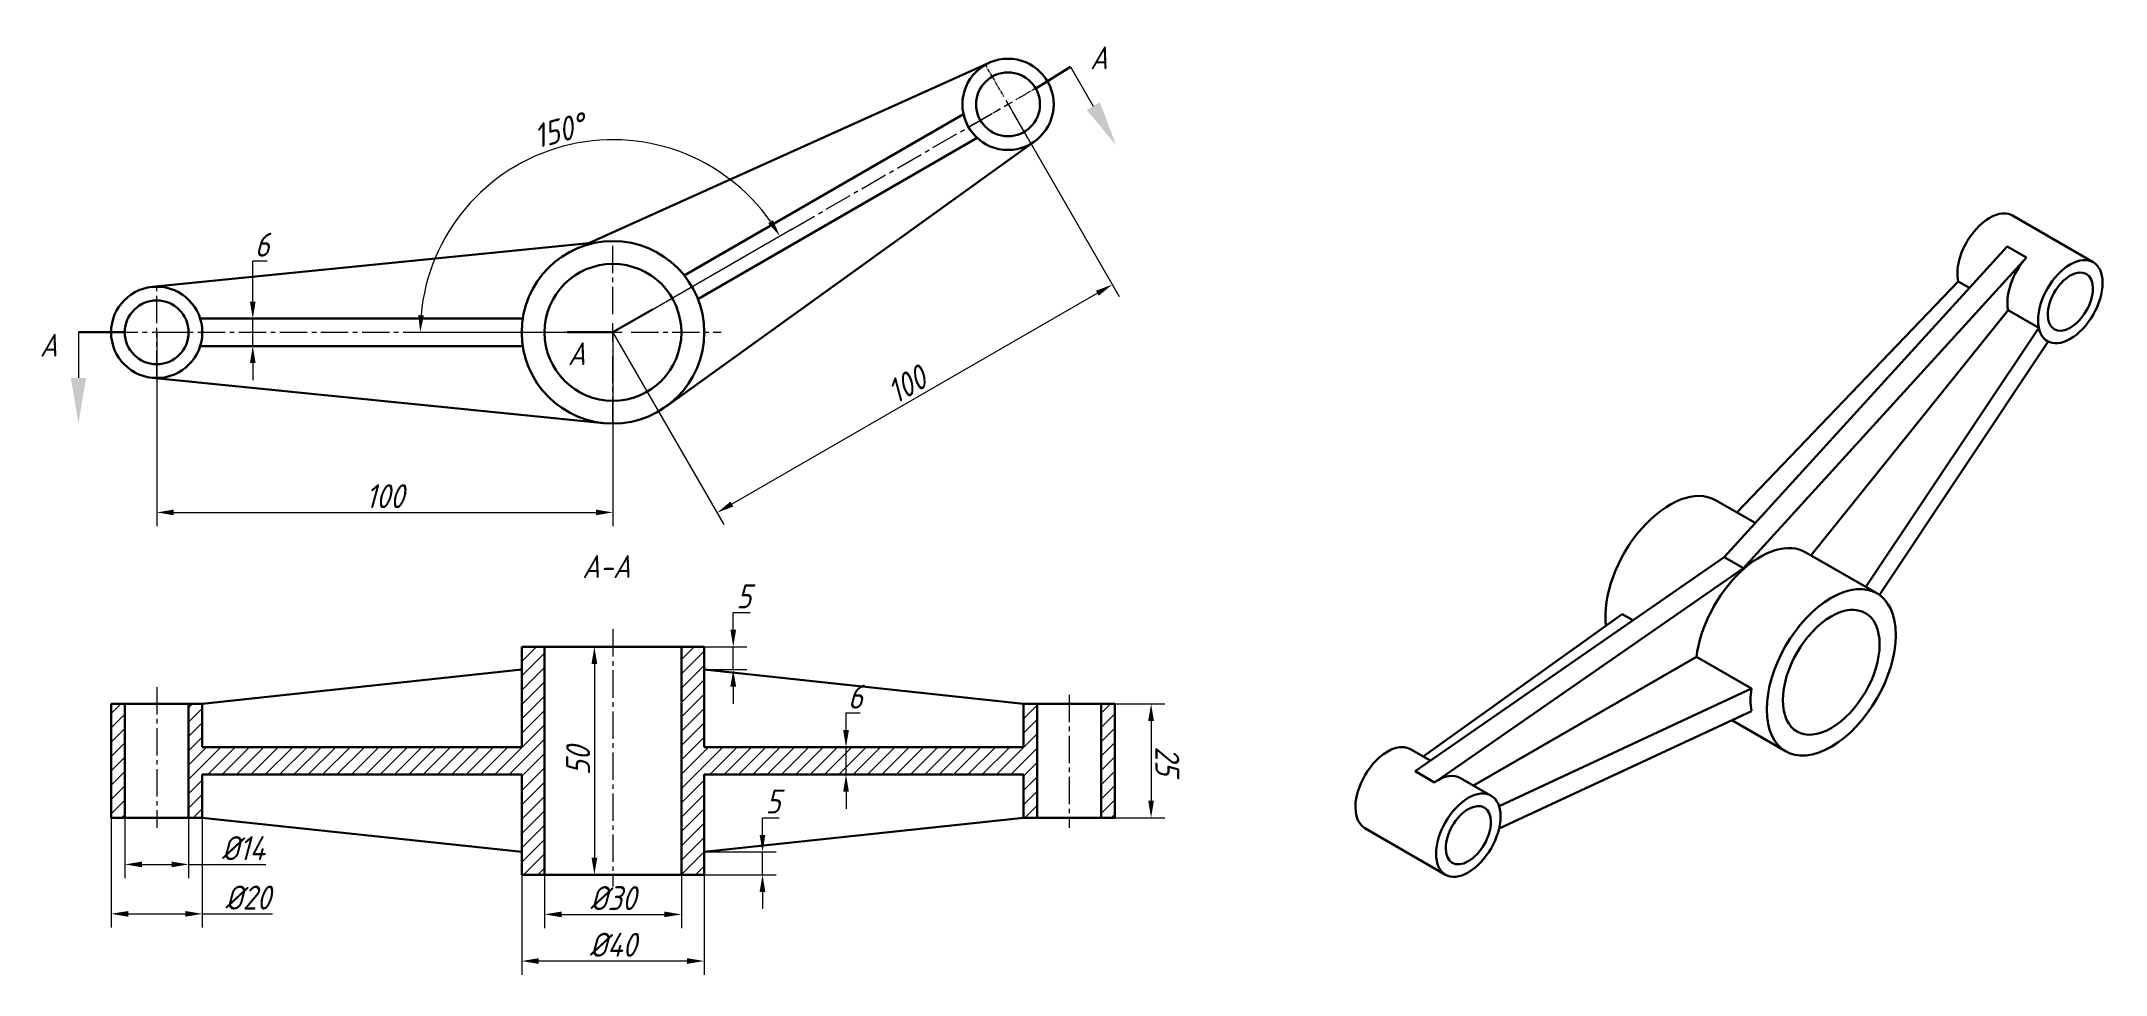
# Model space of a CAD drawing. Header units: millimetres. Extents: x 30 to 483, y 120 to 325.
import ezdxf

# ---------------------------------------------------------------- set-up
doc = ezdxf.new("R2010")
doc.units = ezdxf.units.MM
doc.linetypes.add('CENTER2', pattern=[1.125, 0.75, -0.125, 0.125, -0.125])
for name, color, linetype, lineweight in [('MD_Annotation', 7, 'Continuous', 15), ('MD_Hatching', 7, 'Continuous', 15), ('MD_可见', 2, 'Continuous', 30), ('图层1', 3, 'Continuous', 15), ('图层2', 1, 'Continuous', 15)]:
    doc.layers.add(name, color=color, linetype=linetype, lineweight=lineweight)
doc.styles.add('GB3.5', font='gbeitc.shx', dxfattribs={"bigfont": 'gbcbig.shx'})
doc.dimstyles.new('参数化', dxfattribs={"dimscale": 1.5, "dimtxt": 3.5, "dimasz": 2.5, "dimexe": 2, "dimexo": 0, "dimtad": 1, "dimtoh": 1, "dimdec": 3, "dimdsep": 46, "dimtxsty": 'GB3.5', "dimcen": 2.5, "dimclrd": 3, "dimclre": 3, "dimclrt": 256, "dimadec": 3, "dimazin": 2, "dimtfac": 1, "dimtdec": 3, "dimtmove": 0, "dimatfit": 3, "dimfxl": 0, "dimlwd": 15, "dimlwe": 15, "dimarcsym": 0})

# ---------------------------------------------------------------- blocks, each defined once
blk = doc.blocks.new('CustomObjectsInViewport4_0')
at = {"layer": 'MD_可见', "extrusion": (0, 1, 0)}
for p, q in [((238.2, 347.03), (150.46, 307.49)), ((171.33, 300.4), (232.55, 335.74)), ((235.55, 330.54), (174.33, 295.2)), ((167.39, 271.68), (248.15, 329.8)), ((150.46, 307.49), (54.71, 297.86)), ((65.25, 290.91), (135.94, 290.91)), ((135.94, 284.91), (65.25, 284.91)), ((54.71, 277.96), (153.71, 268.01))]:
    blk.add_line(p, q, dxfattribs=at)
at = {"layer": 'MD_可见'}
for centre, radius in [((242.31, 337.91), 10), ((155.71, 287.91), 20), ((55.71, 287.91), 10)]:
    blk.add_circle(centre, radius, dxfattribs=at)
at = {"layer": 'MD_可见', "extrusion": (1.22465e-16, 0, -1)}
for centre, radius in [((-242.31, 337.91), 7), ((-155.71, 287.91), 15), ((-55.71, 287.91), 7)]:
    blk.add_circle(centre, radius, dxfattribs=at)
blk = doc.blocks.new('CustomObjectsInViewport8_0')
at = {"layer": 'MD_可见', "extrusion": (5.55112e-17, 0.816497, 0.57735)}
for p, q in [((486.01, 303.8), (503.69, 293.6)), ((484.83, 297.03), (422.79, 228.92)), ((489.07, 294.58), (427.03, 226.47)), ((484.83, 297.03), (489.07, 294.58)), ((425.59, 238.7), (474.15, 289.36)), ((476.57, 287.96), (474.15, 289.36)), ((441.86, 229.3), (485.07, 283.06)), ((491.76, 279.2), (485.07, 283.06)), ((453.89, 222.36), (491.76, 279.2)), ((493.87, 276.18), (456.86, 220.61)), ((493.67, 276.29), (493.69, 276.27)), ((420.94, 241.38), (429.59, 236.39)), ((422.79, 228.92), (355.08, 181.97)), ((427.03, 226.47), (359.32, 179.52)), ((422.79, 228.92), (427.03, 226.47)), ((440.74, 229.95), (456.29, 220.97)), ((356.86, 185.18), (400.47, 216.41)), ((402.8, 215.07), (400.47, 216.41)), ((416.76, 207.01), (367.91, 178.81)), ((428.79, 200.06), (416.76, 207.01)), ((373.48, 174.31), (428.79, 200.06)), ((428.79, 195.16), (373.5, 169.42)), ((424.48, 193.15), (436.29, 186.33)), ((354.07, 186.8), (358.41, 184.29)), ((355.08, 181.97), (359.32, 179.52)), ((365.03, 180.47), (371.74, 176.59)), ((344.07, 169.48), (361.74, 159.27))]:
    blk.add_line(p, q, dxfattribs=at)
at = {"layer": 'MD_可见'}
for centre, major_axis, start_param, end_param in [((481.01, 295.14), (5, 8.66), 0, 2.581609), ((498.69, 284.93), (5, 8.66), -0.785398, 5.497787), ((410.94, 224.06), (10, 17.32), 0, 2.485552), ((446.29, 203.65), (10, 17.32), -0.785398, 5.497787), ((349.07, 178.14), (5, 8.66), 0, 3.141593), ((366.74, 167.93), (5, 8.66), -0.785398, 5.497787)]:
    blk.add_ellipse(centre, major_axis=major_axis, ratio=0.57735, start_param=start_param, end_param=end_param, dxfattribs=at)
at = {"layer": 'MD_可见', "extrusion": (7.98933e-16, 5.15256e-17, -1)}
blk.add_ellipse((491.97, 288.81), major_axis=(5, 8.66), ratio=0.57735, start_param=3.708085, end_param=5.074356, dxfattribs=at)
at = {"layer": 'MD_可见', "extrusion": (1.01155e-15, -1.35326e-16, -1)}
for centre in [(498.69, 284.93), (366.74, 167.93)]:
    blk.add_ellipse(centre, major_axis=(3.5, 6.06), ratio=0.57735, start_param=-2.356194, end_param=3.926991, dxfattribs=at)
at = {"layer": 'MD_可见', "extrusion": (9.80759e-16, -1.76413e-16, -1)}
for start_param, end_param in [(3.470011, 3.774703), (3.208211, 3.470011)]:
    blk.add_ellipse((497.93, 285.37), major_axis=(3.94, 9.25), ratio=0.549071, start_param=start_param, end_param=end_param, dxfattribs=at)
at = {"layer": 'MD_可见', "extrusion": (1.12801e-15, -2.66667e-16, -1)}
blk.add_ellipse((430.74, 212.63), major_axis=(10, 17.32), ratio=0.57735, start_param=-2.205626, end_param=0, dxfattribs=at)
at = {"layer": 'MD_可见', "extrusion": (9.52318e-16, -2.93426e-16, -1)}
blk.add_ellipse((446.29, 203.65), major_axis=(7.5, 12.99), ratio=0.57735, start_param=-2.356194, end_param=3.926991, dxfattribs=at)
at = {"layer": 'MD_可见', "extrusion": (9.55026e-16, -6.79061e-18, -1)}
blk.add_ellipse((444.27, 204.82), major_axis=(-11.78, -16.24), ratio=0.635118, start_param=0.568788, end_param=0.869925, dxfattribs=at)
at = {"layer": 'MD_可见', "extrusion": (9.59756e-16, -1.69523e-16, -1)}
blk.add_ellipse((360.03, 171.81), major_axis=(5, 8.66), ratio=0.57735, start_param=-0.885566, end_param=0, dxfattribs=at)
blk = doc.blocks.new('*D5')
at = {"layer": 'Defpoints', "color": 0, "transparency": 16777216}
for p in [(55.71, 261.32), (155.71, 261.32), (155.71, 221.83)]:
    blk.add_point(p, dxfattribs=at)
at = {"layer": '图层1', "color": 3, "linetype": 'Continuous', "lineweight": 15, "transparency": 16777216}
for p, q in [((55.71, 261.32), (55.71, 218.83)), ((155.71, 261.32), (155.71, 218.83)), ((59.46, 221.83), (151.96, 221.83))]:
    blk.add_line(p, q, dxfattribs=at)
at = {"layer": '图层1', "color": 3, "transparency": 16777216}
for points in [[(59.46, 222.46), (59.46, 221.21), (55.71, 221.83)], [(151.96, 222.46), (151.96, 221.21), (155.71, 221.83)]]:
    blk.add_solid(points, dxfattribs=at)
at = {"layer": '图层1', "transparency": 16777216, "insert": (105.71, 225.39), "char_height": 5.25, "attachment_point": 5, "style": 'GB3.5'}
blk.add_mtext('100', dxfattribs=at)
blk = doc.blocks.new('*D6')
at = {"layer": 'Defpoints', "color": 0, "transparency": 16777216}
for p in [(242.31, 311.32), (155.71, 261.32), (178.54, 221.78)]:
    blk.add_point(p, dxfattribs=at)
at = {"layer": '图层1', "color": 3, "linetype": 'Continuous', "lineweight": 15, "transparency": 16777216}
for p, q in [((242.31, 311.32), (266.64, 269.19)), ((261.89, 269.91), (181.78, 223.66)), ((155.71, 261.32), (180.04, 219.19))]:
    blk.add_line(p, q, dxfattribs=at)
at = {"layer": '图层1', "color": 3, "transparency": 16777216}
for points in [[(261.58, 270.45), (262.2, 269.37), (265.14, 271.78)], [(181.47, 224.2), (182.1, 223.12), (178.54, 221.78)]]:
    blk.add_solid(points, dxfattribs=at)
at = {"layer": '图层1', "transparency": 16777216, "insert": (220.06, 249.87), "char_height": 5.25, "attachment_point": 5, "rotation": 30, "style": 'GB3.5'}
blk.add_mtext('100', dxfattribs=at)
blk = doc.blocks.new('*D7')
at = {"layer": 'Defpoints', "color": 0, "transparency": 16777216}
for p in [(163.04, 302.91), (164.37, 266.32), (145.71, 261.32), (155.71, 261.32), (155.71, 261.32)]:
    blk.add_point(p, dxfattribs=at)
at = {"layer": '图层1', "color": 3, "linetype": 'Continuous', "lineweight": 15, "transparency": 16777216}
for p, q in [((164.37, 266.32), (194.88, 283.94)), ((145.71, 261.32), (110.48, 261.32))]:
    blk.add_line(p, q, dxfattribs=at)
blk.add_arc((155.71, 261.32), 42.23, 35.089, 174.911, dxfattribs=at)
at = {"layer": '图层1', "color": 3, "transparency": 16777216}
for points in [[(190.79, 285.94), (189.74, 285.26), (192.28, 282.44)], [(114.27, 265.04), (113.02, 265.1), (113.48, 261.32)]]:
    blk.add_solid(points, dxfattribs=at)
at = {"layer": '图层1', "transparency": 16777216, "insert": (143.86, 305.56), "char_height": 5.25, "attachment_point": 5, "rotation": 15, "style": 'GB3.5'}
blk.add_mtext('150°', dxfattribs=at)
blk = doc.blocks.new('*D11')
at = {"layer": 'Defpoints', "color": 0, "transparency": 16777216}
for p in [(85.11, 264.32), (76.77, 258.32), (85.11, 258.32)]:
    blk.add_point(p, dxfattribs=at)
at = {"layer": '图层1', "color": 3, "linetype": 'Continuous', "lineweight": 15, "transparency": 16777216}
for p, q in [((76.77, 268.07), (76.77, 276.99)), ((76.77, 276.99), (79.89, 276.99)), ((85.11, 264.32), (73.77, 264.32)), ((76.77, 258.32), (76.77, 264.32)), ((85.11, 258.32), (73.77, 258.32)), ((76.77, 254.57), (76.77, 250.82))]:
    blk.add_line(p, q, dxfattribs=at)
at = {"layer": '图层1', "color": 3, "transparency": 16777216}
for points in [[(76.14, 268.07), (77.39, 268.07), (76.77, 264.32)], [(76.14, 254.57), (77.39, 254.57), (76.77, 258.32)]]:
    blk.add_solid(points, dxfattribs=at)
at = {"layer": '图层1', "transparency": 16777216, "insert": (78.8, 280.55), "char_height": 5.25, "attachment_point": 5, "style": 'GB3.5'}
blk.add_mtext('6', dxfattribs=at)
blk = doc.blocks.new('*D14')
at = {"layer": 'Defpoints', "color": 0, "transparency": 16777216}
for p in [(175.71, 192.37), (175.71, 187.37), (182.08, 187.37)]:
    blk.add_point(p, dxfattribs=at)
at = {"layer": '图层1', "color": 3, "linetype": 'Continuous', "lineweight": 15, "transparency": 16777216}
for p, q in [((182.08, 196.12), (182.08, 199.87)), ((182.08, 199.87), (185.75, 199.87)), ((175.71, 192.37), (185.08, 192.37)), ((182.08, 187.37), (182.08, 192.37)), ((175.71, 187.37), (185.08, 187.37)), ((182.08, 183.62), (182.08, 179.87))]:
    blk.add_line(p, q, dxfattribs=at)
at = {"layer": '图层1', "color": 3, "transparency": 16777216}
for points in [[(181.45, 196.12), (182.7, 196.12), (182.08, 192.37)], [(181.45, 183.62), (182.7, 183.62), (182.08, 187.37)]]:
    blk.add_solid(points, dxfattribs=at)
at = {"layer": '图层1', "transparency": 16777216, "insert": (184.38, 203.44), "char_height": 5.25, "attachment_point": 5, "style": 'GB3.5'}
blk.add_mtext('5', dxfattribs=at)
blk = doc.blocks.new('*D15')
at = {"layer": 'Defpoints', "color": 0, "transparency": 16777216}
for p in [(206.8, 170.37), (210.94, 170.37), (210.94, 164.37)]:
    blk.add_point(p, dxfattribs=at)
at = {"layer": '图层1', "color": 3, "linetype": 'Continuous', "lineweight": 15, "transparency": 16777216}
for p, q in [((206.8, 174.12), (206.8, 177.87)), ((206.8, 177.87), (209.92, 177.87)), ((210.94, 170.37), (203.8, 170.37)), ((206.8, 164.37), (206.8, 170.37)), ((210.94, 164.37), (203.8, 164.37)), ((206.8, 160.62), (206.8, 156.87))]:
    blk.add_line(p, q, dxfattribs=at)
at = {"layer": '图层1', "color": 3, "transparency": 16777216}
for points in [[(206.17, 174.12), (207.42, 174.12), (206.8, 170.37)], [(206.17, 160.62), (207.42, 160.62), (206.8, 164.37)]]:
    blk.add_solid(points, dxfattribs=at)
at = {"layer": '图层1', "transparency": 16777216, "insert": (208.83, 181.44), "char_height": 5.25, "attachment_point": 5, "style": 'GB3.5'}
blk.add_mtext('6', dxfattribs=at)
blk = doc.blocks.new('*D16')
at = {"layer": 'Defpoints', "color": 0, "transparency": 16777216}
for p in [(265.71, 179.87), (265.71, 154.87), (273.66, 154.88)]:
    blk.add_point(p, dxfattribs=at)
at = {"layer": '图层1', "color": 3, "linetype": 'Continuous', "lineweight": 15, "transparency": 16777216}
for p, q in [((265.71, 179.87), (276.66, 179.88)), ((273.66, 176.13), (273.66, 158.63)), ((265.71, 154.87), (276.66, 154.88))]:
    blk.add_line(p, q, dxfattribs=at)
at = {"layer": '图层1', "color": 3, "transparency": 16777216}
for points in [[(274.28, 176.13), (273.03, 176.13), (273.66, 179.88)], [(274.28, 158.63), (273.03, 158.63), (273.66, 154.88)]]:
    blk.add_solid(points, dxfattribs=at)
at = {"layer": '图层1', "transparency": 16777216, "insert": (277.22, 167.38), "char_height": 5.25, "attachment_point": 5, "rotation": 270.0085, "style": 'GB3.5'}
blk.add_mtext('25', dxfattribs=at)
blk = doc.blocks.new('*D17')
at = {"layer": 'Defpoints', "color": 0, "transparency": 16777216}
for p in [(140.71, 192.37), (140.71, 142.37), (151.64, 142.37)]:
    blk.add_point(p, dxfattribs=at)
at = {"layer": '图层1', "color": 3, "linetype": 'Continuous', "lineweight": 15, "transparency": 16777216}
for p, q in [((140.71, 192.37), (154.64, 192.37)), ((151.64, 188.62), (151.64, 146.12)), ((140.71, 142.37), (154.64, 142.37))]:
    blk.add_line(p, q, dxfattribs=at)
at = {"layer": '图层1', "color": 3, "transparency": 16777216}
for points in [[(151.02, 188.62), (152.27, 188.62), (151.64, 192.37)], [(151.02, 146.12), (152.27, 146.12), (151.64, 142.37)]]:
    blk.add_solid(points, dxfattribs=at)
at = {"layer": '图层1', "transparency": 16777216, "insert": (148.08, 167.37), "char_height": 5.25, "attachment_point": 5, "rotation": 90, "style": 'GB3.5'}
blk.add_mtext('50', dxfattribs=at)
blk = doc.blocks.new('*D18')
at = {"layer": 'Defpoints', "color": 0, "transparency": 16777216}
for p in [(135.71, 142.37), (175.71, 142.37), (135.71, 123.46)]:
    blk.add_point(p, dxfattribs=at)
at = {"layer": '图层1', "color": 3, "linetype": 'Continuous', "lineweight": 15, "transparency": 16777216}
for p, q in [((135.71, 142.37), (135.71, 120.46)), ((175.71, 142.37), (175.71, 120.46)), ((171.96, 123.46), (139.46, 123.46))]:
    blk.add_line(p, q, dxfattribs=at)
at = {"layer": '图层1', "color": 3, "transparency": 16777216}
for points in [[(139.46, 124.08), (139.46, 122.83), (135.71, 123.46)], [(171.96, 124.08), (171.96, 122.83), (175.71, 123.46)]]:
    blk.add_solid(points, dxfattribs=at)
at = {"layer": '图层1', "transparency": 16777216, "insert": (155.71, 127.02), "char_height": 5.25, "attachment_point": 5, "style": 'GB3.5'}
blk.add_mtext('%%C40', dxfattribs=at)
blk = doc.blocks.new('*D19')
at = {"layer": 'Defpoints', "color": 0, "transparency": 16777216}
for p in [(140.71, 142.37), (170.71, 142.37), (170.71, 133.69)]:
    blk.add_point(p, dxfattribs=at)
at = {"layer": '图层1', "color": 3, "linetype": 'Continuous', "lineweight": 15, "transparency": 16777216}
for p, q in [((140.71, 142.37), (140.71, 130.69)), ((170.71, 142.37), (170.71, 130.69)), ((144.46, 133.69), (166.96, 133.69))]:
    blk.add_line(p, q, dxfattribs=at)
at = {"layer": '图层1', "color": 3, "transparency": 16777216}
for points in [[(144.46, 134.31), (144.46, 133.06), (140.71, 133.69)], [(166.96, 134.31), (166.96, 133.06), (170.71, 133.69)]]:
    blk.add_solid(points, dxfattribs=at)
at = {"layer": '图层1', "transparency": 16777216, "insert": (155.71, 137.25), "char_height": 5.25, "attachment_point": 5, "style": 'GB3.5'}
blk.add_mtext('%%C30', dxfattribs=at)
blk = doc.blocks.new('*D20')
at = {"layer": 'Defpoints', "color": 0, "transparency": 16777216}
for p in [(48.71, 154.87), (62.71, 154.87), (48.71, 144.65)]:
    blk.add_point(p, dxfattribs=at)
at = {"layer": '图层1', "color": 3, "linetype": 'Continuous', "lineweight": 15, "transparency": 16777216}
for p, q in [((48.71, 154.87), (48.71, 141.65)), ((62.71, 154.87), (62.71, 141.65)), ((52.46, 144.65), (58.96, 144.65)), ((62.71, 144.65), (79.65, 144.65))]:
    blk.add_line(p, q, dxfattribs=at)
at = {"layer": '图层1', "color": 3, "transparency": 16777216}
for points in [[(52.46, 145.27), (52.46, 144.02), (48.71, 144.65)], [(58.96, 145.27), (58.96, 144.02), (62.71, 144.65)]]:
    blk.add_solid(points, dxfattribs=at)
at = {"layer": '图层1', "transparency": 16777216, "insert": (74.66, 148.21), "char_height": 5.25, "attachment_point": 5, "style": 'GB3.5'}
blk.add_mtext('%%C14', dxfattribs=at)
blk = doc.blocks.new('*D21')
at = {"layer": 'Defpoints', "color": 0, "transparency": 16777216}
for p in [(45.71, 154.87), (65.71, 154.87), (45.71, 133.81)]:
    blk.add_point(p, dxfattribs=at)
at = {"layer": '图层1', "color": 3, "linetype": 'Continuous', "lineweight": 15, "transparency": 16777216}
for p, q in [((45.71, 154.87), (45.71, 130.81)), ((65.71, 154.87), (65.71, 130.81)), ((49.46, 133.81), (61.96, 133.81)), ((65.71, 133.81), (81.1, 133.81))]:
    blk.add_line(p, q, dxfattribs=at)
at = {"layer": '图层1', "color": 3, "transparency": 16777216}
for points in [[(49.46, 134.43), (49.46, 133.18), (45.71, 133.81)], [(61.96, 134.43), (61.96, 133.18), (65.71, 133.81)]]:
    blk.add_solid(points, dxfattribs=at)
at = {"layer": '图层1', "transparency": 16777216, "insert": (75.68, 137.37), "char_height": 5.25, "attachment_point": 5, "style": 'GB3.5'}
blk.add_mtext('%%C20', dxfattribs=at)
blk = doc.blocks.new('*D22')
at = {"layer": 'Defpoints', "color": 0, "transparency": 16777216}
for p in [(175.71, 147.37), (175.71, 142.37), (188.49, 142.37)]:
    blk.add_point(p, dxfattribs=at)
at = {"layer": '图层1', "color": 3, "linetype": 'Continuous', "lineweight": 15, "transparency": 16777216}
for p, q in [((188.49, 151.12), (188.49, 154.87)), ((188.49, 154.87), (192.16, 154.87)), ((175.71, 147.37), (191.49, 147.37)), ((188.49, 142.37), (188.49, 147.37)), ((175.71, 142.37), (191.49, 142.37)), ((188.49, 138.62), (188.49, 134.87))]:
    blk.add_line(p, q, dxfattribs=at)
at = {"layer": '图层1', "color": 3, "transparency": 16777216}
for points in [[(187.86, 151.12), (189.11, 151.12), (188.49, 147.37)], [(187.86, 138.62), (189.11, 138.62), (188.49, 142.37)]]:
    blk.add_solid(points, dxfattribs=at)
at = {"layer": '图层1', "transparency": 16777216, "insert": (190.79, 158.44), "char_height": 5.25, "attachment_point": 5, "style": 'GB3.5'}
blk.add_mtext('5', dxfattribs=at)
blk = doc.blocks.new('*U23')
at = {"layer": '图层2', "color": 0, "linetype": 'CENTER2', "ltscale": 8, "transparency": 16777216}
blk.add_line((0, 28.83), (0, -27.56), dxfattribs=at)
blk = doc.blocks.new('*U24')
at = {"layer": '图层2', "color": 0, "linetype": 'CENTER2', "ltscale": 8, "transparency": 16777216}
blk.add_line((0, 16.16), (0, -14.68), dxfattribs=at)
blk = doc.blocks.new('*U25')
at = {"layer": '图层2', "color": 0, "linetype": 'CENTER2', "ltscale": 8, "transparency": 16777216}
for p, q in [((0, 4), (0, 20.12)), ((-20.12, 0), (-4, 0)), ((4, 0), (23.74, 0)), ((0, -20.12), (0, -4))]:
    blk.add_line(p, q, dxfattribs=at)
at = {"layer": '图层2', "color": 0, "linetype": 'Continuous', "ltscale": 8, "transparency": 16777216}
for p, q in [((-2, 0), (2, 0)), ((0, -2), (0, 2))]:
    blk.add_line(p, q, dxfattribs=at)
blk = doc.blocks.new('*U26')
at = {"layer": '图层2', "color": 0, "linetype": 'CENTER2', "ltscale": 8, "transparency": 16777216}
for p, q in [((0, 2), (0, 10.12)), ((-10.12, 0), (-2, 0)), ((2, 0), (10.12, 0)), ((0, -10.12), (0, -2))]:
    blk.add_line(p, q, dxfattribs=at)
at = {"layer": '图层2', "color": 0, "linetype": 'Continuous', "ltscale": 8, "transparency": 16777216}
for p, q in [((-1, 0), (1, 0)), ((0, -1), (0, 1))]:
    blk.add_line(p, q, dxfattribs=at)
blk = doc.blocks.new('*U27')
at = {"layer": '图层2', "color": 0, "linetype": 'CENTER2', "ltscale": 8, "transparency": 16777216}
blk.add_line((0, 14.49), (0, -14.68), dxfattribs=at)
blk = doc.blocks.new('*U28')
at = {"layer": '图层2', "color": 0, "linetype": 'CENTER2', "transparency": 16777216}
for p, q in [((0, 2), (0, 10.12)), ((-10.12, 0), (-2, 0)), ((2, 0), (10.12, 0)), ((0, -10.12), (0, -2))]:
    blk.add_line(p, q, dxfattribs=at)
at = {"layer": '图层2', "color": 0, "linetype": 'Continuous', "transparency": 16777216}
for p, q in [((-1, 0), (1, 0)), ((0, -1), (0, 1))]:
    blk.add_line(p, q, dxfattribs=at)

msp = doc.modelspace()

# ---------------------------------------------------------------- hatches: boundary and pattern name
at = {"layer": 'MD_Hatching'}
h = msp.add_hatch(dxfattribs=at)
h.set_pattern_fill('ANSI31', color=256, scale=0.7)
h.paths.add_polyline_path([(48.7092, 179.8746), (45.7092, 179.8746), (45.7092, 154.8746), (48.7092, 154.8746)])
h.paths.add_polyline_path([(140.7092, 192.3746), (135.7092, 192.3746), (135.7092, 187.3746), (135.7092, 170.3746), (65.7092, 170.3746), (65.7092, 179.8746), (62.7092, 179.8746), (62.7092, 154.8746), (65.7092, 154.8746), (65.7092, 164.3746), (135.7092, 164.3746), (135.7092, 142.3746), (140.7092, 142.3746)])
h.paths.add_polyline_path([(248.7141, 179.8746), (245.7126, 179.8746), (245.7126, 170.3746), (175.7092, 170.3746), (175.7092, 192.3746), (170.7092, 192.3746), (170.7092, 142.3746), (175.7092, 142.3746), (175.7092, 147.3746), (175.7092, 164.3746), (245.7126, 164.3746), (245.7126, 154.8746), (248.7141, 154.8746)])
h.paths.add_polyline_path([(265.7052, 179.8746), (262.7036, 179.8746), (262.7036, 154.8746), (265.7052, 154.8746)])

# ---------------------------------------------------------------- linework, layer by layer
at = {"layer": 'MD_Annotation', "linetype": 'Continuous', "lineweight": 30}
for p, q in [((255.9753, 319.5737), (248.374, 314.8212)), ((155.7092, 261.3212), (164.3695, 266.3212)), ((38.5561, 261.3212), (48.5561, 261.3212)), ((155.7092, 261.3212), (145.7092, 261.3212))]:
    msp.add_line(p, q, dxfattribs=at)
at = {"layer": 'MD_Annotation'}
for p, q in [((255.9753, 319.5737), (260.9988, 310.9271)), ((38.5561, 261.3212), (38.5561, 251.3212))]:
    msp.add_line(p, q, dxfattribs=at)
for points in [[(262.4399, 311.7644), (266.0224, 302.2805), (259.5577, 310.0899)], [(40.2227, 251.3212), (38.5561, 241.3212), (36.8894, 251.3212)]]:
    msp.add_solid(points, dxfattribs=at)
at = {"layer": 'MD_可见'}
for p, q in [((135.7092, 192.3746), (135.7092, 187.3746)), ((140.7092, 192.3746), (135.7092, 192.3746)), ((140.7092, 142.3746), (140.7092, 192.3746)), ((155.7092, 192.3746), (140.7092, 192.3746)), ((170.7092, 192.3746), (155.7092, 192.3746)), ((170.7092, 192.3746), (170.7092, 142.3746)), ((175.7092, 192.3746), (170.7092, 192.3746)), ((175.7092, 170.3746), (175.7092, 192.3746)), ((135.7092, 187.3746), (65.7092, 179.8746)), ((135.7092, 187.3746), (135.7092, 170.3746)), ((245.7126, 179.8742), (175.7092, 187.3746)), ((45.7092, 179.8746), (45.7092, 154.8746)), ((48.7092, 179.8746), (45.7092, 179.8746)), ((62.7092, 179.8746), (48.7092, 179.8746)), ((48.7092, 154.8746), (48.7092, 179.8746)), ((65.7092, 179.8746), (62.7092, 179.8746)), ((62.7092, 179.8746), (62.7092, 154.8746)), ((65.7092, 179.8746), (65.7092, 170.3746)), ((248.7141, 179.8746), (245.7126, 179.8746)), ((245.7126, 179.8742), (245.7126, 170.3746)), ((248.7141, 154.8746), (248.7141, 179.8746)), ((262.7036, 179.8746), (248.7141, 179.8746)), ((262.7036, 179.8746), (262.7036, 154.8746)), ((265.7052, 179.8746), (262.7036, 179.8746)), ((265.7052, 154.8746), (265.7052, 179.8746)), ((265.7052, 179.8746), (265.7089, 179.8746)), ((265.7089, 179.8746), (265.7089, 154.8746)), ((65.7092, 170.3746), (135.7092, 170.3746)), ((175.7092, 170.3746), (245.7126, 170.3746)), ((65.7092, 164.3746), (135.7092, 164.3746)), ((65.7092, 164.3746), (65.7092, 154.8746)), ((135.7092, 164.3746), (135.7092, 142.3746)), ((175.7092, 147.3746), (175.7092, 164.3746)), ((245.7126, 164.3746), (175.7092, 164.3746)), ((245.7126, 164.3746), (245.7126, 154.8746)), ((45.7092, 154.8746), (48.7092, 154.8746)), ((62.7092, 154.8746), (48.7092, 154.8746)), ((62.7092, 154.8746), (65.7092, 154.8746)), ((65.7092, 154.8746), (135.7092, 147.3746)), ((175.7092, 147.3746), (245.7126, 154.8749)), ((245.7126, 154.8746), (248.7141, 154.8746)), ((262.7036, 154.8746), (248.7141, 154.8746)), ((262.7036, 154.8746), (265.7052, 154.8746)), ((265.7052, 154.8746), (265.7089, 154.8746)), ((175.7092, 142.3746), (175.7092, 147.3746)), ((135.7092, 142.3746), (140.7092, 142.3746)), ((155.7092, 142.3746), (140.7092, 142.3746)), ((170.7092, 142.3746), (155.7092, 142.3746)), ((170.7092, 142.3746), (175.7092, 142.3746))]:
    msp.add_line(p, q, dxfattribs=at)
at = {"layer": '图层2', "linetype": 'CENTER2', "ltscale": 8}
for p, q in [((155.7092, 261.3212), (242.3118, 311.3212)), ((55.7092, 261.3212), (155.7092, 261.3212))]:
    msp.add_line(p, q, dxfattribs=at)

# ---------------------------------------------------------------- block references
at = {"layer": 'MD_可见'}
for name, p in [('CustomObjectsInViewport4_0', (0, -26.5909)), ('CustomObjectsInViewport8_0', (-23.5573, -16.875))]:
    msp.add_blockref(name, p, dxfattribs=at)
at = {"layer": '图层2', "linetype": 'CENTER2', "rotation": 209.9999999999999}
msp.add_blockref('*U28', (242.3118, 311.3212), dxfattribs=at)
at = {"layer": '图层2', "linetype": 'CENTER2', "ltscale": 8}
for name, p in [('*U25', (155.7092, 261.3212)), ('*U26', (55.7092, 261.3212)), ('*U23', (155.7092, 167.3746)), ('*U24', (55.7092, 167.3746)), ('*U27', (255.7089, 167.3746))]:
    msp.add_blockref(name, p, dxfattribs=at)

# ---------------------------------------------------------------- texts
at = {"layer": 'MD_Annotation', "style": 'GB3.5'}
for p in [(260.2986, 319.0221), (30.1109, 255.9995), (145.8397, 254.1325)]:
    msp.add_text('A', height=5, dxfattribs=at).set_placement(p)
at = {"layer": 'MD_Annotation', "insert": (154.2791, 207.4562), "char_height": 5, "width": 75, "attachment_point": 8, "style": 'GB3.5'}
msp.add_mtext('A-A', dxfattribs=at)

# ---------------------------------------------------------------- dimensions: what is measured, and where the dimension line sits
at = {"layer": '图层1'}
dim = msp.add_angular_dim_2l(base=(163.0431, 302.9134), line1=((155.7092, 261.3212), (164.3695, 266.3212)), line2=((155.7092, 261.3212), (145.7092, 261.3212)), dimstyle='参数化', dxfattribs=at)
dim.commit()
dim.dimension.update_dxf_attribs({"geometry": '*D7', "text_midpoint": (143.8563, 305.5571)})
for p1, p2, distance, picture, middle in [((242.3118, 311.3212), (155.7092, 261.3212), 45.6544, '*D6', (220.0565, 249.8685)), ((265.7052, 179.8746), (265.7089, 154.8746), 7.9498, '*D16', (277.2194, 167.3763))]:
    dim = msp.add_aligned_dim(p1=p1, p2=p2, distance=distance, dimstyle='参数化', dxfattribs=at)
    dim.commit()
    dim.dimension.update_dxf_attribs({"geometry": picture, "text_midpoint": middle})
for base, p1, p2, picture, middle in [((76.7679, 258.3212), (85.1087, 264.3212), (85.1087, 258.3212), '*D11', (78.7991, 276.9893)), ((182.0767, 187.3746), (175.7092, 192.3746), (175.7092, 187.3746), '*D14', (184.3814, 199.8746)), ((206.7966, 170.3746), (210.9353, 164.3746), (210.9353, 170.3746), '*D15', (208.8278, 177.8746)), ((188.4875, 142.3746), (175.7092, 147.3746), (175.7092, 142.3746), '*D22', (190.7921, 154.8746))]:
    dim = msp.add_linear_dim(base=base, p1=p1, p2=p2, angle=90, dimstyle='参数化', dxfattribs=at)
    dim.commit()
    dim.dimension.update_dxf_attribs({"geometry": picture, "text_midpoint": middle, "dimtype": 160})
dim = msp.add_linear_dim(base=(155.7092, 221.8322), p1=(55.7092, 261.3212), p2=(155.7092, 261.3212), dimstyle='参数化', dxfattribs=at)
dim.commit()
dim.dimension.update_dxf_attribs({"geometry": '*D5', "text_midpoint": (105.7092, 225.3947)})
dim = msp.add_linear_dim(base=(151.6425, 142.3746), p1=(140.7092, 192.3746), p2=(140.7092, 142.3746), angle=90, dimstyle='参数化', dxfattribs=at)
dim.commit()
dim.dimension.update_dxf_attribs({"geometry": '*D17', "text_midpoint": (148.08, 167.3746)})
for base, p1, p2, picture, middle in [((45.7092, 133.8072), (65.7092, 154.8746), (45.7092, 154.8746), '*D21', (75.678, 133.8072)), ((48.7092, 144.6451), (62.7092, 154.8746), (48.7092, 154.8746), '*D20', (74.6645, 144.6451)), ((135.7092, 123.4563), (175.7092, 142.3746), (135.7092, 142.3746), '*D18', (155.7092, 123.4563)), ((170.7092, 133.6879), (140.7092, 142.3746), (170.7092, 142.3746), '*D19', (155.7092, 133.6879))]:
    dim = msp.add_linear_dim(base=base, p1=p1, p2=p2, text='%%C<>', dimstyle='参数化', dxfattribs=at)
    dim.commit()
    dim.dimension.update_dxf_attribs({"geometry": picture, "text_midpoint": middle, "dimtype": 160})

doc.saveas('drawing.dxf')
